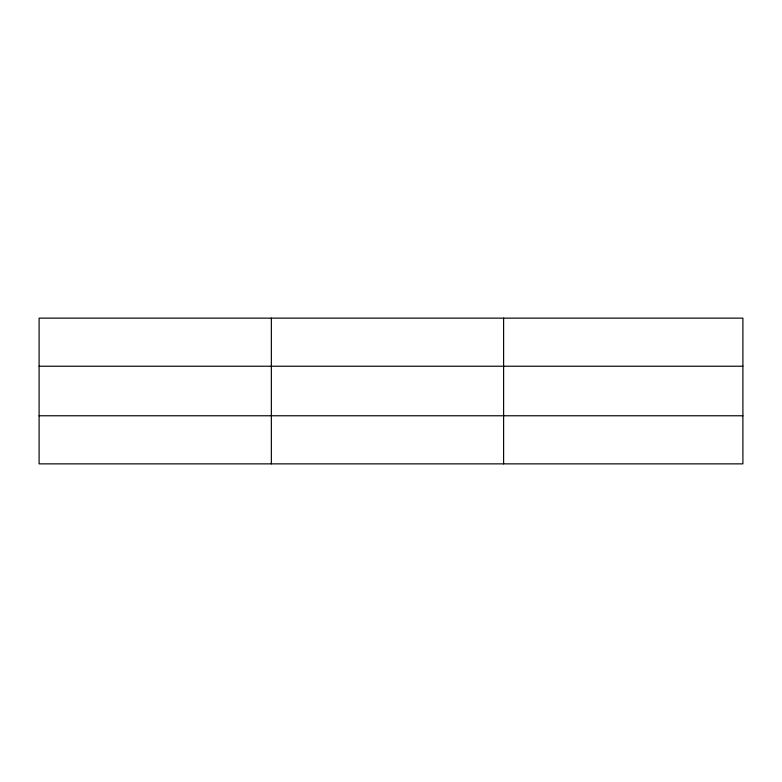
<?xml version="1.0" encoding="UTF-8"?>
<svg xmlns="http://www.w3.org/2000/svg" width="782" height="782" viewBox="0 0 782 782"><rect width="100%" height="100%" fill="white"/><g stroke="black" fill="none" stroke-linecap="round" stroke-linejoin="round"><path stroke-width="1.17" d="M271.354 318.137L271.354 463.863M503.608 318.137L503.608 463.863M742.9 366.23L742.9 318.137L39.1 318.137L39.1 463.863L742.9 463.863L742.9 366.23L39.1 366.23M39.1 415.77L742.9 415.77"/></g></svg>
